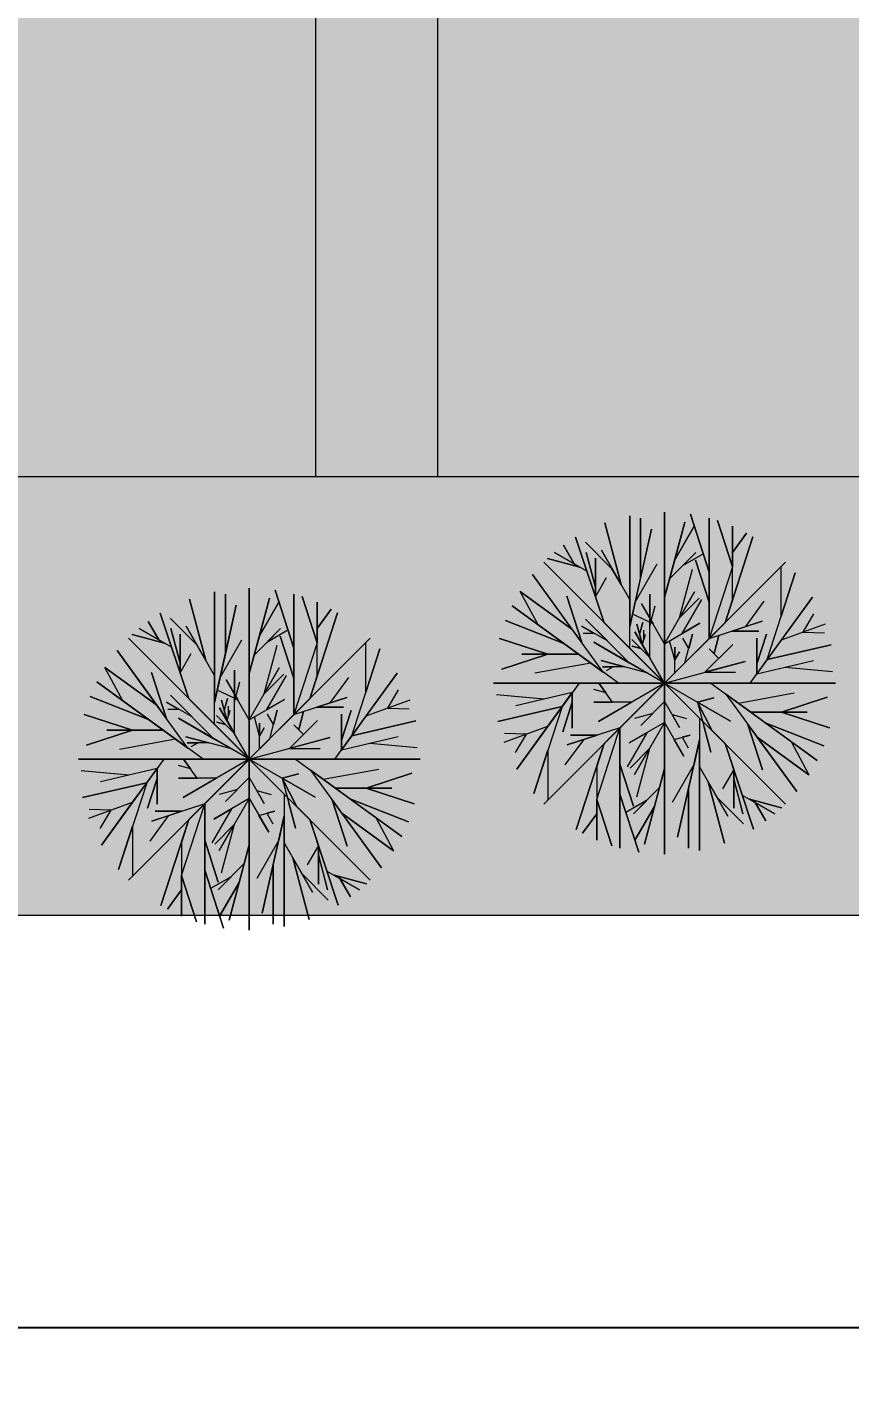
# Model space of a CAD drawing. Header units: millimetres. Extents: x 0 to 241, y -16 to 86.
# Drawn here: x 198.47 to 201.84, y -16.19 to -10.56 of the extents above; entities that cross this region are included whole.
import ezdxf

# ---------------------------------------------------------------- set-up
doc = ezdxf.new("R2010")
doc.units = ezdxf.units.MM
for name, color, linetype, lineweight in [('Warstwa1', 92, 'Continuous', 15), ('Warstwa2', 30, 'Continuous', 15), ('Warstwa3', 7, 'Continuous', 15), ('Warstwa4', 91, 'Continuous', 20)]:
    doc.layers.add(name, color=color, linetype=linetype, lineweight=lineweight)
doc.layers.add('Warstwa5', color=7, linetype='Continuous', lineweight=15, true_color=0x9bc7df)
doc.layers.add('Warstwa8', color=7, linetype='Continuous', lineweight=18, true_color=0xededed)
doc.styles.get("Standard").update_dxf_attribs({"font": 'arial.ttf'})
doc.dimstyles.new('Kopia ISO-25', dxfattribs={"dimtxt": 0.5, "dimasz": 0.5, "dimexe": 0.3, "dimexo": 0, "dimgap": 0.3, "dimtad": 1, "dimdec": 0, "dimtxsty": 'Standard', "dimcen": 2.5, "dimadec": 0, "dimazin": 0, "dimtfac": 1, "dimtdec": 0, "dimtmove": 0, "dimatfit": 3, "dimfxl": 1, "dimarcsym": 0})

# ---------------------------------------------------------------- blocks, each defined once
blk = doc.blocks.new('*D12')
at = {"layer": 'Defpoints', "color": 0, "transparency": 16777216}
for p in [(191.5, -14.2), (218.35, -14.2), (218.35, -15.8916)]:
    blk.add_point(p, dxfattribs=at)
at = {"layer": 'Warstwa3', "color": 0, "lineweight": -2, "transparency": 16777216}
for p, q in [((191.5, -14.2), (191.5, -16.1916)), ((218.35, -14.2), (218.35, -16.1916)), ((192, -15.8916), (217.85, -15.8916))]:
    blk.add_line(p, q, dxfattribs=at)
at = {"layer": 'Warstwa3', "color": 0, "transparency": 16777216}
for points in [[(192, -15.8083), (192, -15.975), (191.5, -15.8916)], [(217.85, -15.8083), (217.85, -15.975), (218.35, -15.8916)]]:
    blk.add_solid(points, dxfattribs=at)
at = {"layer": 'Warstwa3', "color": 0, "transparency": 16777216, "insert": (204.925, -15.3406), "char_height": 0.5, "attachment_point": 5}
blk.add_mtext('27', dxfattribs=at)

msp = doc.modelspace()

# ---------------------------------------------------------------- hatches: boundary and pattern name
at = {"layer": 'Warstwa4'}
h = msp.add_hatch(color=256, dxfattribs=at)
h.set_gradient(color1=(127, 255, 127), color2=(127, 255, 127), tint=1)
h.paths.add_polyline_path([(191.5, -14.2), (218.35, -14.2), (218.35, 26.2), (199.596, 26.887), (199.596, 26.817), (199.596, 26.1232), (206.7291, 25.763), (206.7291, 24.2463), (216.65, 23.8873), (216.65, -12.4), (214.3, -12.4), (193.6, -12.4), (193.5, -12.4), (193.5, 27.1103), (191.5, 27.1835)])
at = {"layer": 'Warstwa8'}
h = msp.add_hatch(dxfattribs=at)
h.set_pattern_fill('ANSI37', color=256, scale=0.001, angle=90, style=0)
h.set_pattern_definition([(135, (218.5, -14.2), (-0.00224506403, -0.00224506403), []), (225, (218.5, -14.2), (0.00224506403, -0.00224506403), [])])
h.paths.add_polyline_path([(193.5, 20.4096), (193.5, 11.7), (196.4357, 11.7, 0.414214), (197.1357, 11), (199.8, 11), (205.6797, 11), (205.3357, 10.5548, -0.414214), (205.6357, 10.2548), (209.3797, 10.2548), (209.3797, -0.3723, 0.414214), (210.8797, -1.8723), (216.65, -1.8723), (216.65, 0.1317), (216.6378, 0.1406), (216.5286, 0.345), (216.65, 0.2569), (216.65, 3.4817), (216.5549, 3.6599), (216.65, 3.5908), (216.65, 7.8411), (216.6205, 7.8626), (216.4991, 8.0898), (216.65, 7.9802), (216.65, 12.7914), (216.3609, 12.6851), (216.3609, 12.5923), (213.9609, 12.5923), (213.9609, 14.4423), (212.8109, 14.4423, -0.414214), (213.9609, 15.5923, -0.414214), (212.8109, 16.7423), (213.9609, 16.7423), (213.9609, 18.5923), (216.3609, 18.5923), (216.3609, 17.3212), (216.65, 17.3212), (216.65, 17.7834), (216.562, 17.9482), (216.65, 17.8843), (216.65, 22.4908), (216.6215, 22.5115), (216.5002, 22.7387), (216.65, 22.6299), (216.65, 23.8873), (206.7291, 24.2463), (206.7291, 25.763), (199.596, 26.1232), (199.596, 26.4096), (196.4357, 26.4096), (196.4357, 20.4096)])
h.paths.add_polyline_path([(197.1884, 15.2219), (198.7884, 15.2219), (198.7884, 14.2219), (197.1884, 14.2219)], flags=16)
h.paths.add_polyline_path([(197.1884, 13.9219), (198.7884, 13.9219), (198.7884, 12.9219), (197.1884, 12.9219)], flags=16)
h.paths.add_polyline_path([(197.1884, 12.6219), (198.7884, 12.6219), (198.7884, 11.6219), (197.1884, 11.6219)], flags=16)
h.paths.add_polyline_path([(201.4757, 14.5902), (201.5757, 14.5902), (201.5757, 13.2902), (201.4757, 13.2902)], flags=16)
h.paths.add_polyline_path([(201.4757, 13.1102), (201.5757, 13.1102), (201.5757, 11.8102), (201.4757, 11.8102)], flags=16)
h.paths.add_polyline_path([(201.9252, 18.0691), (202.2125, 18.1556), (202.2009, 17.9507)], flags=16)
h.paths.add_polyline_path([(200.9858, 22.102), (201.05, 23.2502), (200.2014, 23.2977), (200.3354, 25.6939), (206.326, 25.3588), (206.192, 22.9626), (202.1982, 23.186, -0.414214)], flags=16)
h.paths.add_polyline_path([(204.682, 14.8879), (205.282, 14.8879), (205.282, 14.1879), (204.682, 14.1879)], flags=16)
h.paths.add_polyline_path([(204.682, 14.0379), (205.282, 14.0379), (205.282, 13.3379), (204.682, 13.3379)], flags=16)
h.paths.add_polyline_path([(204.682, 13.1879), (205.282, 13.1879), (205.282, 12.4879), (204.682, 12.4879)], flags=16)
h.paths.add_polyline_path([(204.682, 12.3379), (205.282, 12.3379), (205.282, 11.6379), (204.682, 11.6379)], flags=16)
h.paths.add_polyline_path([(209.7433, 13.877), (209.8433, 13.877), (209.8433, 12.577), (209.7433, 12.577)], flags=16)
h.paths.add_polyline_path([(209.7433, 12.377), (209.8433, 12.377), (209.8433, 11.077), (209.7433, 11.077)], flags=16)
h.paths.add_polyline_path([(209.7433, 10.897), (209.8433, 10.897), (209.8433, 9.597), (209.7433, 9.597)], flags=16)
h.paths.add_polyline_path([(208.8533, 21.4478), (208.9208, 23.8469), (214.9184, 23.678), (214.8509, 21.279), (213.0016, 21.331), (212.9693, 20.1815, -0.414214), (211.8521, 21.3634, -0.414214), (210.6702, 20.2462), (210.7025, 21.3958)], flags=16)
h.paths.add_polyline_path([(212.6933, 10.797), (216.1933, 10.797), (216.1933, 9.097), (212.6933, 9.097), (212.6933, 9.797, -1), (212.6933, 10.097)], flags=16)
h.paths.add_polyline_path([(212.6933, 8.697), (216.1933, 8.697), (216.1933, 6.997), (212.6933, 6.997), (212.6933, 7.697, -1), (212.6933, 7.997)], flags=16)
h.paths.add_polyline_path([(212.6933, 6.597), (216.1933, 6.597), (216.1933, 4.897), (212.6933, 4.897), (212.6933, 5.597, -1), (212.6933, 5.897)], flags=16)
h.paths.add_polyline_path([(212.6933, 4.497), (216.1933, 4.497), (216.1933, 2.797), (212.6933, 2.797), (212.6933, 3.497, -1), (212.6933, 3.797)], flags=16)
h.paths.add_polyline_path([(212.6933, 2.397), (216.1933, 2.397), (216.1933, 0.697), (212.6933, 0.697), (212.6933, 1.397, -1), (212.6933, 1.697)], flags=16)
h.paths.add_polyline_path([(212.6933, 0.297), (216.1933, 0.297), (216.1933, -1.403), (212.6933, -1.403), (212.6933, -0.703, -1), (212.6933, -0.403)], flags=16)
h.paths.add_polyline_path([(205.6357, 10.2548), (205.6357, -0.3723), (209.3797, -0.3723), (209.3797, 10.2548)], flags=17)
h.paths.add_polyline_path([(207.8744, 8.2469), (207.977, 8.5289), (208.0796, 8.2469)], flags=16)
h.paths.add_polyline_path([(193.5, 11.7), (193.5, -3.6059), (197.375, -3.6059, -0.198912), (196.9357, -2.5452), (196.9357, 10.2548, -0.414214), (197.2357, 10.5548), (205.3357, 10.5548), (205.6797, 11), (199.8, 11), (197.1357, 11, -0.414214), (196.4357, 11.7)])
h.paths.add_polyline_path([(194.9983, 7.3509), (194.8957, 7.6329), (195.1009, 7.6329)], flags=16)
h.paths.add_polyline_path([(213.7649, -1.8723), (211.65, -7.4), (211.65, -12.4), (216.6347, -12.4), (216.65, -12.3529), (216.65, -11.4025), (216.5388, -11.1942), (216.65, -11.275), (216.65, -6.6888), (216.6342, -6.6592), (216.65, -6.6707), (216.65, -2.6839), (216.594, -2.5789), (216.65, -2.6196), (216.65, -1.8723)])
h.paths.add_polyline_path([(209.3797, -0.3723), (205.6357, -0.3723), (205.6357, -2.5452), (208.65, -7.4), (208.65, -12.4), (209.0855, -12.4), (209.1236, -12.334), (209.145, -12.4), (211.65, -12.4), (211.65, -7.4), (213.7649, -1.8723), (210.8797, -1.8723, -0.414214)])
h.paths.add_polyline_path([(211.8946, -5.7811), (212.1765, -5.8837), (211.8946, -5.9863)], flags=16)
h.paths.add_polyline_path([(208.476, -1.991), (208.4137, -1.6975), (208.6501, -1.8822)], flags=16)
h.paths.add_polyline_path([(205.6357, -2.5452, -0.414214), (204.1357, -4.0452), (203.15, -4.0452), (203.15, -7.4), (203.15, -12.4), (208.65, -12.4), (208.65, -7.4)])
h.paths.add_polyline_path([(198.4357, -4.0452, -0.198912), (197.375, -3.6059), (193.5, -3.6059), (193.5, -12.3979), (193.5229, -12.4), (197.19, -12.4), (197.19, -12.2864), (197.2, -7.4), (197.2, -12.4), (197.3566, -12.4), (197.3726, -12.3722), (197.3816, -12.4), (203.15, -12.4), (203.15, -7.4), (203.15, -4.0452)])
h.paths.add_polyline_path([(201.7499, -5.7811), (202.0318, -5.8837), (201.7499, -5.9863)], flags=16)
h.paths.add_polyline_path([(195.8415, -10.0982), (195.8415, -10.0329, 1.765487), (194.6697, -9.1767), (194.6182, -9.1032, -1.717481)], flags=16)
h.paths.add_polyline_path([(195.7903, -9.718), (195.7903, -10.6895, -0.955498), (195.7603, -11.3478, -0.955498), (195.7303, -10.6895), (195.7303, -10.1026), (195.1703, -10.1026), (195.1703, -10.0426), (195.7303, -10.0426), (195.7303, -9.778), (194.9303, -9.778), (194.2707, -8.836), (193.9173, -8.8695), (193.9122, -8.8108), (194.3107, -8.776), (194.9703, -9.718)], flags=16)
h.paths.add_polyline_path([(197.1357, 10.2548), (197.1357, 1.9548), (205.4357, 1.9548), (205.4357, 10.2548)], flags=17)
h.paths.add_polyline_path([(199.7357, 3.3548), (199.7357, 2.2048, -0.414214), (198.5857, 3.3548, -0.414214), (197.4357, 2.2048), (197.4357, 3.3548), (197.4357, 10.0548), (198.4357, 10.0548, -1), (198.7357, 10.0548), (199.7357, 10.0548)], flags=16)
h.paths.add_polyline_path([(200.1357, 10.0548), (201.1357, 10.0548, -1), (201.4357, 10.0548), (202.4357, 10.0548), (202.4357, 3.3548), (202.4357, 2.2048, -0.414214), (201.2857, 3.3548, -0.414214), (200.1357, 2.2048), (200.1357, 3.3548)], flags=16)
h.paths.add_polyline_path([(199.8357, 9.2048), (199.8357, 9.4048), (200.0357, 9.4048), (200.0357, 9.2048)], flags=16)
h.paths.add_polyline_path([(200.0357, 4.1048), (200.0357, 3.9048), (199.8357, 3.9048), (199.8357, 4.1048)], flags=16)
h.paths.add_polyline_path([(202.8357, 10.0548), (203.8357, 10.0548, -1), (204.1357, 10.0548), (205.1357, 10.0548), (205.1357, 3.3548), (205.1357, 2.2048, -0.414214), (203.9857, 3.3548, -0.414214), (202.8357, 2.2048), (202.8357, 3.3548)], flags=16)
h.paths.add_polyline_path([(197.3857, 9.2048), (197.1857, 9.2048), (197.1857, 9.4048), (197.3857, 9.4048)], flags=16)
h.paths.add_polyline_path([(202.5357, 9.2048), (202.5357, 9.4048), (202.7357, 9.4048), (202.7357, 9.2048)], flags=16)
h.paths.add_polyline_path([(197.3857, 4.1048), (197.3857, 3.9048), (197.1857, 3.9048), (197.1857, 4.1048)], flags=16)
h.paths.add_polyline_path([(202.5357, 4.1048), (202.7357, 4.1048), (202.7357, 3.9048), (202.5357, 3.9048)], flags=16)
h.paths.add_polyline_path([(205.1854, 9.2575), (205.1854, 9.4575), (205.3854, 9.4575), (205.3854, 9.2575)], flags=16)
h.paths.add_polyline_path([(205.1854, 4.1575), (205.3854, 4.1575), (205.3854, 3.9575), (205.1854, 3.9575)], flags=16)
h.paths.add_polyline_path([(198.7464, 21.6634), (198.7464, 25.4801), (197.0978, 25.4801), (197.0978, 21.6634)], flags=24)

# ---------------------------------------------------------------- linework, layer by layer
at = {"layer": 'Warstwa1'}
for p, q in [((216.8093, -12.4), (193.6, -12.4)), ((200.9386, -13.1041), (200.9386, -12.56)), ((200.9386, -12.56), (200.9386, -12.9036)), ((201.0818, -13.9493), (201.0818, -12.5453)), ((201.0818, -12.5453), (201.0818, -13.2473)), ((201.0818, -13.2473), (201.0818, -12.5453)), ((201.0818, -12.5453), (201.0818, -13.9493)), ((201.2651, -12.7917), (201.1876, -12.5533)), ((201.1876, -12.5533), (201.2651, -12.7917)), ((200.9035, -12.8427), (200.8357, -12.5898)), ((200.8357, -12.5898), (200.9035, -12.8427)), ((200.9386, -13.0142), (201.0283, -12.6147)), ((200.9835, -12.8145), (200.9835, -12.5696)), ((200.9835, -12.5696), (200.9835, -12.8145)), ((201.0283, -12.6147), (200.9835, -12.8145)), ((201.0818, -12.8963), (201.1647, -12.5869)), ((201.1647, -12.5869), (201.1233, -12.7416)), ((201.1233, -12.7416), (201.2036, -12.6025)), ((201.2036, -12.6025), (201.1233, -12.7416)), ((201.2651, -12.7917), (201.2651, -12.5696)), ((201.2651, -12.5696), (201.2651, -12.9143)), ((201.3605, -12.7702), (201.2986, -12.5796)), ((201.2986, -12.5796), (201.3605, -12.7702)), ((201.3605, -12.7108), (201.3605, -12.603)), ((201.3605, -12.603), (201.3605, -12.7702)), ((200.8336, -12.9991), (200.7164, -12.6484)), ((200.7164, -12.6484), (200.8336, -12.9991)), ((200.8658, -12.7775), (200.7576, -12.6692)), ((201.33, -12.9991), (201.4447, -12.6463)), ((201.4447, -12.6463), (201.33, -12.9991)), ((201.3605, -12.7108), (201.4183, -12.6312)), ((201.4183, -12.6312), (201.3605, -12.7108)), ((200.7332, -12.7709), (200.6012, -12.7356)), ((200.6012, -12.7356), (200.7332, -12.7709)), ((200.763, -12.7879), (200.6291, -12.7108)), ((200.6291, -12.7108), (200.7098, -12.7574)), ((200.7098, -12.7574), (200.6661, -12.6816)), ((200.6661, -12.6816), (200.7098, -12.7574)), ((200.798, -12.8529), (200.76, -12.711)), ((200.76, -12.711), (200.779, -12.7819)), ((200.798, -12.8925), (200.798, -12.7338)), ((200.798, -12.7338), (200.798, -12.8925)), ((200.9386, -12.9036), (200.8222, -12.702)), ((200.8222, -12.702), (200.9035, -12.8427)), ((201.1026, -12.8189), (201.2102, -12.7113)), ((201.2102, -12.7113), (201.1564, -12.7651)), ((201.1564, -12.7651), (201.2406, -12.7165)), ((201.3605, -12.9052), (201.3605, -12.7108)), ((201.0818, -13.2473), (200.5854, -12.7509)), ((200.5854, -12.7509), (201.5782, -13.7437)), ((200.5854, -13.7437), (201.5782, -12.7509)), ((200.7098, -12.7574), (200.7332, -12.7709)), ((200.779, -12.7819), (200.798, -12.8529)), ((200.9035, -12.8427), (200.8658, -12.7775)), ((200.9611, -12.9143), (201.0514, -12.7579)), ((201.1233, -12.7416), (201.0818, -12.8963)), ((201.0818, -13.2473), (201.5782, -12.7509)), ((201.1434, -12.9788), (201.1969, -12.7794)), ((201.2651, -12.9143), (201.2091, -12.7421)), ((201.2091, -12.7421), (201.2651, -12.9143)), ((201.3605, -12.7702), (201.2651, -13.0641)), ((201.2651, -13.0641), (201.2651, -12.7917)), ((201.5608, -12.9728), (201.5608, -12.7683)), ((200.83, -13.2021), (200.5392, -12.8019)), ((200.5392, -12.8019), (200.7015, -13.0254)), ((200.798, -12.8925), (200.798, -12.8132)), ((200.798, -12.8132), (200.798, -12.8529)), ((200.798, -12.8925), (200.8436, -12.8135)), ((200.9835, -12.8145), (200.9386, -13.0142)), ((201.0818, -12.8963), (201.1026, -12.8189)), ((201.5029, -13.1508), (201.6186, -12.7948)), ((201.6186, -12.7948), (201.5608, -12.9728)), ((199.198, -13.1548), (199.1303, -12.902)), ((199.1303, -12.902), (199.198, -13.1548)), ((199.2332, -13.4162), (199.2332, -12.8722)), ((199.2332, -12.8722), (199.2332, -13.2157)), ((199.278, -13.1266), (199.278, -12.8817)), ((199.278, -12.8817), (199.278, -13.1266)), ((199.3764, -14.2614), (199.3764, -12.8574)), ((199.3764, -12.8574), (199.3764, -13.5594)), ((199.3764, -13.5594), (199.3764, -12.8574)), ((199.3764, -12.8574), (199.3764, -14.2614)), ((199.3764, -13.2084), (199.4593, -12.899)), ((199.4593, -12.899), (199.4178, -13.0537)), ((199.5596, -13.1038), (199.4821, -12.8654)), ((199.4821, -12.8654), (199.5596, -13.1038)), ((199.5596, -13.1038), (199.5596, -12.8817)), ((199.5596, -12.8817), (199.5596, -13.2264)), ((199.6551, -13.0823), (199.5931, -12.8917)), ((199.5931, -12.8917), (199.6551, -13.0823)), ((200.7015, -13.0254), (200.4892, -12.8711)), ((200.4892, -12.8711), (200.7015, -13.0254)), ((200.562, -13.0074), (200.4892, -12.8711)), ((200.742, -13.081), (200.6802, -12.8909)), ((200.6802, -12.8909), (200.742, -13.081)), ((200.798, -12.8529), (200.798, -12.8925)), ((200.8336, -12.9991), (200.798, -12.8925)), ((200.9386, -12.9036), (200.9386, -13.0142)), ((201.0209, -13.1417), (201.0209, -12.8821)), ((201.0209, -12.8821), (201.0209, -13.0119)), ((201.0818, -13.0855), (201.205, -12.8721)), ((201.0818, -12.8963), (201.0818, -13.0855)), ((201.205, -12.8721), (201.1434, -12.9788)), ((201.1434, -12.9788), (201.2239, -12.8983)), ((201.2239, -12.8983), (201.1434, -12.9788)), ((201.1544, -13.0436), (201.2352, -12.9038)), ((201.4328, -13.2473), (201.6889, -12.8948)), ((201.6889, -12.8948), (201.5609, -13.071)), ((199.1282, -13.3112), (199.0109, -12.9605)), ((199.0109, -12.9605), (199.1282, -13.3112)), ((199.2332, -13.3263), (199.3229, -12.9269)), ((199.3229, -12.9269), (199.278, -13.1266)), ((199.4178, -13.0537), (199.4981, -12.9146)), ((199.4981, -12.9146), (199.4178, -13.0537)), ((199.6246, -13.3112), (199.7392, -12.9584)), ((199.7392, -12.9584), (199.6246, -13.3112)), ((199.6551, -13.0229), (199.6551, -12.9151)), ((199.6551, -12.9151), (199.6551, -13.0823)), ((199.6551, -13.0229), (199.7129, -12.9433)), ((199.7129, -12.9433), (199.6551, -13.0229)), ((200.8921, -13.2473), (200.4556, -12.9301)), ((200.4556, -12.9301), (200.6683, -13.0847)), ((200.9386, -13.0142), (200.9611, -12.9143)), ((201.0818, -13.0855), (200.9871, -12.9214)), ((200.9871, -12.9214), (201.0345, -13.0034)), ((201.0209, -13.0119), (201.0428, -12.9302)), ((201.2651, -12.9143), (201.2651, -13.0641)), ((201.33, -12.9991), (201.3605, -12.9052)), ((201.4155, -13.0152), (201.4909, -12.9114)), ((199.0044, -13.0696), (198.9606, -12.9938)), ((198.9606, -12.9938), (199.0044, -13.0696)), ((199.1604, -13.0896), (199.0521, -12.9813)), ((199.2332, -13.2157), (199.1168, -13.0141)), ((199.1168, -13.0141), (199.198, -13.1548)), ((200.6683, -13.0847), (200.4285, -12.9904)), ((200.4285, -12.9904), (200.6683, -13.0847)), ((200.847, -13.0739), (200.7415, -13.013)), ((200.7415, -13.013), (200.7943, -13.0435)), ((200.9363, -13.1633), (200.7576, -12.9846)), ((200.7576, -12.9846), (200.847, -13.0739)), ((200.8336, -12.9991), (200.8336, -12.9991)), ((200.8336, -12.9991), (200.9386, -13.1041)), ((201.0345, -13.0034), (200.9498, -12.9642)), ((200.9904, -13.089), (200.9679, -13.0049)), ((200.9679, -13.0049), (200.9792, -13.0469)), ((200.9792, -13.0469), (200.9923, -12.9981)), ((200.9923, -12.9981), (200.9792, -13.0469)), ((201.33, -12.9991), (201.0818, -13.2473)), ((201.0818, -13.0855), (201.227, -13.0017)), ((201.227, -13.0017), (201.1544, -13.0436)), ((201.2651, -13.0641), (201.4818, -12.9936)), ((201.4818, -12.9936), (201.3586, -13.0337)), ((201.3586, -13.0337), (201.4155, -13.0152)), ((201.7407, -13.0049), (201.5609, -13.071)), ((201.7407, -13.0049), (201.5609, -13.071)), ((201.6508, -13.038), (201.6951, -12.9632)), ((201.7407, -13.0049), (201.7407, -13.0049)), ((201.7407, -13.0049), (201.7407, -13.0049)), ((201.7407, -13.0049), (201.7407, -13.0049)), ((201.7407, -13.0049), (201.7407, -13.0049)), ((201.7407, -13.0049), (201.7407, -13.0049)), ((201.7407, -13.0049), (201.7407, -13.0049)), ((199.3764, -13.5594), (198.88, -13.063)), ((198.88, -13.063), (199.8728, -14.0558)), ((198.88, -14.0558), (199.8728, -13.063)), ((199.0278, -13.0831), (198.8958, -13.0477)), ((198.8958, -13.0477), (199.0278, -13.0831)), ((199.0576, -13.1001), (198.9236, -13.0229)), ((198.9236, -13.0229), (199.0044, -13.0696)), ((199.0044, -13.0696), (199.0278, -13.0831)), ((199.0926, -13.165), (199.0546, -13.0232)), ((199.0546, -13.0232), (199.0736, -13.0941)), ((199.0926, -13.2047), (199.0926, -13.046)), ((199.0926, -13.046), (199.0926, -13.2047)), ((199.2556, -13.2265), (199.3459, -13.07)), ((199.4178, -13.0537), (199.3764, -13.2084)), ((199.3764, -13.5594), (199.8728, -13.063)), ((199.3971, -13.1311), (199.5048, -13.0234)), ((199.5048, -13.0234), (199.4509, -13.0772)), ((199.4509, -13.0772), (199.5352, -13.0286)), ((199.5596, -13.2264), (199.5036, -13.0542)), ((199.5036, -13.0542), (199.5596, -13.2264)), ((199.6551, -13.2174), (199.6551, -13.0229)), ((200.6022, -13.1282), (200.4042, -13.0639)), ((200.4042, -13.0639), (200.6022, -13.1282)), ((200.7015, -13.0254), (200.742, -13.081)), ((200.7943, -13.0435), (200.7472, -13.0435)), ((201.0209, -13.1417), (200.9472, -13.068)), ((200.9472, -13.068), (200.984, -13.1049)), ((201.0818, -13.2473), (200.96, -13.0362)), ((200.96, -13.0362), (201.0209, -13.1417)), ((200.9792, -13.0469), (200.9904, -13.089)), ((200.9904, -13.089), (201.0016, -13.0472)), ((200.996, -13.0681), (200.996, -13.0295)), ((201.0016, -13.0472), (200.996, -13.0681)), ((201.1237, -13.1523), (201.1026, -13.0735)), ((201.1812, -13.1051), (201.1569, -13.063)), ((201.1655, -13.1636), (201.1968, -13.0467)), ((201.1968, -13.0467), (201.1812, -13.1051)), ((201.2849, -13.1258), (201.3049, -13.0511)), ((201.3049, -13.0511), (201.2849, -13.1258)), ((201.3586, -13.0337), (201.4688, -13.0337)), ((201.4688, -13.0337), (201.3586, -13.0337)), ((201.4608, -13.1685), (201.5004, -13.0468)), ((201.5004, -13.0468), (201.4608, -13.1685)), ((201.4608, -13.2087), (201.4608, -13.0623)), ((201.4608, -13.0623), (201.4608, -13.1685)), ((201.5609, -13.071), (201.5029, -13.1508)), ((201.5609, -13.071), (201.5609, -13.071)), ((201.5609, -13.071), (201.5609, -13.071)), ((201.5609, -13.071), (201.5609, -13.071)), ((201.6508, -13.038), (201.6508, -13.038)), ((201.6508, -13.038), (201.7388, -13.0411)), ((199.1245, -13.5142), (198.8337, -13.114)), ((198.8337, -13.114), (198.9961, -13.3375)), ((199.0736, -13.0941), (199.0926, -13.165)), ((199.0926, -13.2047), (199.0926, -13.1253)), ((199.0926, -13.1253), (199.0926, -13.165)), ((199.0926, -13.2047), (199.1382, -13.1257)), ((199.198, -13.1548), (199.1604, -13.0896)), ((199.278, -13.1266), (199.2332, -13.3263)), ((199.438, -13.2909), (199.4914, -13.0916)), ((199.6551, -13.0823), (199.5596, -13.3762)), ((199.5596, -13.3762), (199.5596, -13.1038)), ((199.7975, -13.4629), (199.9131, -13.107)), ((199.8553, -13.2849), (199.8553, -13.0805)), ((199.9131, -13.107), (199.8553, -13.2849)), ((200.6022, -13.1282), (200.414, -13.1894)), ((200.414, -13.1894), (200.6022, -13.1282)), ((200.7282, -13.1282), (200.4962, -13.1282)), ((200.4962, -13.1282), (200.6022, -13.1282)), ((200.6022, -13.1282), (200.7282, -13.1282)), ((200.6683, -13.0847), (200.7282, -13.1282)), ((200.7282, -13.1282), (200.83, -13.2021)), ((201.0818, -13.2473), (200.7909, -13.0793)), ((200.7909, -13.0793), (200.9363, -13.1633)), ((200.984, -13.1049), (200.9491, -13.0955)), ((200.9491, -13.0955), (200.984, -13.1049)), ((201.1237, -13.2054), (201.1237, -13.0992)), ((201.1237, -13.0992), (201.1237, -13.1523)), ((201.1237, -13.1523), (201.1432, -13.1185)), ((201.1432, -13.1185), (201.1237, -13.1523)), ((201.2474, -13.2029), (201.362, -13.0883)), ((201.3047, -13.1456), (201.2651, -13.106)), ((201.2651, -13.106), (201.2849, -13.1258)), ((201.362, -13.0883), (201.3047, -13.1456)), ((201.5029, -13.1508), (201.7661, -13.0905)), ((201.7661, -13.0905), (201.5029, -13.1508)), ((198.9961, -13.3375), (198.7837, -13.1832)), ((198.7837, -13.1832), (198.9961, -13.3375)), ((198.8565, -13.3195), (198.7837, -13.1832)), ((199.0926, -13.165), (199.0926, -13.2047)), ((199.3764, -13.2084), (199.3971, -13.1311)), ((199.3764, -13.3976), (199.4996, -13.1842)), ((199.4996, -13.1842), (199.438, -13.2909)), ((200.7791, -13.1651), (200.5494, -13.2069)), ((201.0084, -13.2049), (200.8219, -13.1549)), ((200.8219, -13.1549), (200.9151, -13.1799)), ((200.9151, -13.1799), (200.8273, -13.1799)), ((200.8273, -13.1799), (200.8712, -13.1799)), ((200.8712, -13.1799), (200.8417, -13.197)), ((200.9363, -13.1633), (201.0084, -13.2049)), ((201.0818, -13.2473), (201.413, -13.1585)), ((201.0818, -13.2473), (201.1655, -13.1636)), ((201.413, -13.1585), (201.2474, -13.2029)), ((201.5029, -13.1508), (201.4608, -13.2087)), ((201.4608, -13.2087), (201.6928, -13.154)), ((201.4608, -13.1685), (201.4608, -13.2087)), ((201.5768, -13.1814), (201.7717, -13.1989)), ((199.1867, -13.5594), (198.7501, -13.2422)), ((198.7501, -13.2422), (198.9629, -13.3968)), ((199.0365, -13.3932), (198.9747, -13.203)), ((198.9747, -13.203), (199.0365, -13.3932)), ((199.1282, -13.3112), (199.0926, -13.2047)), ((199.2332, -13.2157), (199.2332, -13.3263)), ((199.2332, -13.3263), (199.2556, -13.2265)), ((199.3764, -13.3976), (199.2816, -13.2335)), ((199.2816, -13.2335), (199.329, -13.3156)), ((199.3154, -13.4539), (199.3154, -13.1942)), ((199.3154, -13.1942), (199.3154, -13.324)), ((199.3154, -13.324), (199.3373, -13.2423)), ((199.3764, -13.2084), (199.3764, -13.3976)), ((199.438, -13.2909), (199.5185, -13.2105)), ((199.5185, -13.2105), (199.438, -13.2909)), ((199.449, -13.3557), (199.5297, -13.2159)), ((199.5596, -13.2264), (199.5596, -13.3762)), ((199.6246, -13.3112), (199.6551, -13.2174)), ((199.71, -13.3273), (199.7854, -13.2236)), ((199.7274, -13.5594), (199.9835, -13.2069)), ((199.9835, -13.2069), (199.8554, -13.3832)), ((201.2474, -13.2029), (201.3727, -13.2029)), ((199.2309, -13.4754), (199.0522, -13.2967)), ((199.0522, -13.2967), (199.1415, -13.3861)), ((199.329, -13.3156), (199.2444, -13.2764)), ((199.9453, -13.3501), (199.9896, -13.2753)), ((201.0818, -13.2473), (200.3798, -13.2473)), ((200.3798, -13.2473), (201.7838, -13.2473)), ((200.9334, -13.2473), (200.3798, -13.2473)), ((200.5868, -13.3132), (200.392, -13.2957)), ((200.7028, -13.2858), (200.4708, -13.3405)), ((200.7308, -13.2473), (200.4747, -13.5998)), ((201.0818, -13.2473), (200.5854, -13.7437)), ((200.6607, -13.3438), (200.7028, -13.2858)), ((200.7028, -13.2858), (200.7028, -13.4323)), ((200.7028, -13.326), (200.7028, -13.2858)), ((200.7308, -13.2473), (200.9334, -13.2473)), ((200.7308, -13.2473), (200.8921, -13.2473)), ((200.8399, -13.2865), (200.7908, -13.2734)), ((201.0818, -13.2473), (200.8098, -13.4043)), ((200.8683, -13.3258), (200.8115, -13.2473)), ((200.8115, -13.2473), (200.8399, -13.2865)), ((200.8336, -13.4955), (201.0818, -13.2473)), ((201.0818, -13.2473), (201.0818, -13.9493)), ((201.7838, -13.2473), (201.0818, -13.2473)), ((201.5782, -13.7437), (201.0818, -13.2473)), ((201.0818, -13.9493), (201.0818, -13.2473)), ((201.0818, -13.2473), (201.7838, -13.2473)), ((201.0818, -13.2473), (201.5782, -13.7437)), ((201.0818, -13.2473), (201.3518, -13.4031)), ((201.4328, -13.2473), (201.2303, -13.2473)), ((201.2303, -13.2473), (201.7838, -13.2473)), ((201.4328, -13.2473), (201.2715, -13.2473)), ((201.2715, -13.2473), (201.7081, -13.5645)), ((201.4354, -13.3664), (201.3337, -13.2925)), ((201.3337, -13.2925), (201.6245, -13.6926)), ((201.3846, -13.3294), (201.6143, -13.2877)), ((198.9629, -13.3968), (198.7231, -13.3025)), ((198.7231, -13.3025), (198.9629, -13.3968)), ((198.9961, -13.3375), (199.0365, -13.3932)), ((199.1415, -13.3861), (199.0361, -13.3252)), ((199.0361, -13.3252), (199.0888, -13.3556)), ((199.0888, -13.3556), (199.0417, -13.3556)), ((199.1282, -13.3112), (199.1282, -13.3112)), ((199.1282, -13.3112), (199.2332, -13.4162)), ((199.3764, -13.5594), (199.2545, -13.3483)), ((199.2545, -13.3483), (199.3154, -13.4539)), ((199.285, -13.4011), (199.2624, -13.317)), ((199.2624, -13.317), (199.2737, -13.3591)), ((199.2737, -13.3591), (199.2868, -13.3102)), ((199.2868, -13.3102), (199.2737, -13.3591)), ((199.2906, -13.3802), (199.2906, -13.3417)), ((199.6246, -13.3112), (199.3764, -13.5594)), ((199.3764, -13.3976), (199.5216, -13.3138)), ((199.5216, -13.3138), (199.449, -13.3557)), ((199.5596, -13.3762), (199.7763, -13.3058)), ((199.7763, -13.3058), (199.6532, -13.3458)), ((199.6532, -13.3458), (199.71, -13.3273)), ((199.6532, -13.3458), (199.7634, -13.3458)), ((199.7634, -13.3458), (199.6532, -13.3458)), ((200.0352, -13.317), (199.8554, -13.3832)), ((200.0352, -13.317), (199.8554, -13.3832)), ((199.9453, -13.3501), (199.9453, -13.3501)), ((199.9453, -13.3501), (200.0334, -13.3532)), ((200.0352, -13.317), (200.0352, -13.317)), ((200.0352, -13.317), (200.0352, -13.317)), ((200.0352, -13.317), (200.0352, -13.317)), ((200.0352, -13.317), (200.0352, -13.317)), ((200.0352, -13.317), (200.0352, -13.317)), ((200.0352, -13.317), (200.0352, -13.317)), ((200.6607, -13.3438), (200.3976, -13.4041)), ((200.3976, -13.4041), (200.6607, -13.3438)), ((200.6607, -13.3438), (200.5451, -13.6997)), ((200.6028, -13.4235), (200.6607, -13.3438)), ((200.7028, -13.326), (200.6633, -13.4478)), ((200.6633, -13.4478), (200.7028, -13.326)), ((200.7028, -13.4323), (200.7028, -13.326)), ((200.9458, -13.3258), (200.7908, -13.3258)), ((200.7908, -13.3258), (200.8683, -13.3258)), ((200.8098, -13.4043), (200.9458, -13.3258)), ((201.0818, -13.323), (200.9844, -13.4205)), ((201.0818, -13.323), (201.1432, -13.4293)), ((201.2168, -13.3252), (201.2843, -13.3071)), ((201.2843, -13.3071), (201.2168, -13.3252)), ((201.3518, -13.4031), (201.2168, -13.3252)), ((201.2168, -13.3252), (201.2775, -13.443)), ((201.2775, -13.443), (201.2168, -13.3252)), ((201.2168, -13.3252), (201.2718, -13.5303)), ((201.5614, -13.3664), (201.7497, -13.3052)), ((201.7497, -13.3052), (201.5614, -13.3664)), ((198.8968, -13.4403), (198.6988, -13.376)), ((198.6988, -13.376), (198.8968, -13.4403)), ((198.9629, -13.3968), (199.0228, -13.4403)), ((199.3764, -13.5594), (199.0854, -13.3914)), ((199.0854, -13.3914), (199.2309, -13.4754)), ((199.3154, -13.4539), (199.2417, -13.3801)), ((199.2417, -13.3801), (199.2786, -13.417)), ((199.2786, -13.417), (199.2437, -13.4077)), ((199.2437, -13.4077), (199.2786, -13.417)), ((199.2737, -13.3591), (199.285, -13.4011)), ((199.285, -13.4011), (199.2962, -13.3594)), ((199.2962, -13.3594), (199.2906, -13.3802)), ((199.4182, -13.4645), (199.3971, -13.3857)), ((199.4182, -13.5176), (199.4182, -13.4114)), ((199.4182, -13.4114), (199.4182, -13.4645)), ((199.4757, -13.4173), (199.4514, -13.3752)), ((199.4601, -13.4757), (199.4914, -13.3588)), ((199.4914, -13.3588), (199.4757, -13.4173)), ((199.542, -13.515), (199.6565, -13.4005)), ((199.5794, -13.4379), (199.5994, -13.3633)), ((199.5994, -13.3633), (199.5794, -13.4379)), ((199.6565, -13.4005), (199.5992, -13.4578)), ((199.7554, -13.4807), (199.795, -13.3589)), ((199.795, -13.3589), (199.7554, -13.4807)), ((199.7554, -13.5209), (199.7554, -13.3744)), ((199.7554, -13.3744), (199.7554, -13.4807)), ((199.8554, -13.3832), (199.7975, -13.4629)), ((199.7975, -13.4629), (200.0606, -13.4026)), ((200.0606, -13.4026), (199.7975, -13.4629)), ((199.8554, -13.3832), (199.8554, -13.3832)), ((199.8554, -13.3832), (199.8554, -13.3832)), ((199.8554, -13.3832), (199.8554, -13.3832)), ((201.0818, -13.4091), (200.9366, -13.4929)), ((201.0331, -13.3717), (200.9577, -13.3919)), ((201.0818, -13.4091), (200.9586, -13.6225)), ((200.9844, -13.4205), (201.0331, -13.3717)), ((201.0818, -13.5983), (201.0818, -13.4091)), ((201.0818, -13.4091), (201.1614, -13.5469)), ((201.1432, -13.4293), (201.1125, -13.3761)), ((201.1125, -13.3761), (201.1715, -13.3919)), ((201.33, -13.4955), (201.225, -13.3905)), ((201.225, -13.3905), (201.225, -13.9345)), ((201.4953, -13.4099), (201.4354, -13.3664)), ((201.4354, -13.3664), (201.6675, -13.3664)), ((201.5614, -13.3664), (201.4354, -13.3664)), ((201.7081, -13.5645), (201.4953, -13.4099)), ((201.4953, -13.4099), (201.7351, -13.5042)), ((201.7351, -13.5042), (201.4953, -13.4099)), ((201.6675, -13.3664), (201.5614, -13.3664)), ((201.5614, -13.3664), (201.7594, -13.4307)), ((201.7594, -13.4307), (201.5614, -13.3664)), ((198.8968, -13.4403), (198.7085, -13.5015)), ((198.7085, -13.5015), (198.8968, -13.4403)), ((199.0228, -13.4403), (198.7907, -13.4403)), ((198.7907, -13.4403), (198.8968, -13.4403)), ((198.8968, -13.4403), (199.0228, -13.4403)), ((199.0228, -13.4403), (199.1245, -13.5142)), ((199.303, -13.517), (199.1164, -13.467)), ((199.1164, -13.467), (199.2097, -13.492)), ((199.4182, -13.4645), (199.4377, -13.4306)), ((199.4377, -13.4306), (199.4182, -13.4645)), ((199.5992, -13.4578), (199.5596, -13.4181)), ((199.5596, -13.4181), (199.5794, -13.4379)), ((199.7975, -13.4629), (199.7554, -13.5209)), ((199.7554, -13.5209), (199.9874, -13.4661)), ((200.423, -13.4897), (200.6028, -13.4235)), ((200.423, -13.4897), (200.6028, -13.4235)), ((200.5129, -13.4566), (200.4248, -13.4535)), ((200.5129, -13.4566), (200.4686, -13.5314)), ((200.4747, -13.5998), (200.6028, -13.4235)), ((200.5129, -13.4566), (200.5129, -13.4566)), ((200.6028, -13.4235), (200.6028, -13.4235)), ((200.6028, -13.4235), (200.6028, -13.4235)), ((200.6028, -13.4235), (200.6028, -13.4235)), ((200.8986, -13.4305), (200.6819, -13.5009)), ((200.6819, -13.5009), (200.805, -13.4609)), ((200.805, -13.4609), (200.6949, -13.4609)), ((200.6949, -13.4609), (200.805, -13.4609)), ((200.805, -13.4609), (200.7482, -13.4794)), ((200.8031, -13.7243), (200.8986, -13.4305)), ((200.8986, -13.4305), (200.8986, -13.7029)), ((200.8986, -13.5803), (200.8986, -13.4305)), ((201.0092, -13.451), (200.9285, -13.5908)), ((200.9366, -13.4929), (201.0092, -13.451)), ((201.1216, -13.478), (201.1863, -13.4606)), ((201.1863, -13.4606), (201.154, -13.4693)), ((201.2718, -13.5303), (201.2443, -13.4278)), ((201.4621, -13.4692), (201.4217, -13.4135)), ((201.4217, -13.4135), (201.4835, -13.6037)), ((201.4835, -13.6037), (201.4217, -13.4135)), ((199.0736, -13.4773), (198.844, -13.519)), ((199.2097, -13.492), (199.1219, -13.492)), ((199.1219, -13.492), (199.1658, -13.492)), ((199.1658, -13.492), (199.1362, -13.5091)), ((199.2309, -13.4754), (199.303, -13.517)), ((199.3764, -13.5594), (199.7075, -13.4707)), ((199.3764, -13.5594), (199.4601, -13.4757)), ((199.7075, -13.4707), (199.542, -13.515)), ((199.542, -13.515), (199.6672, -13.515)), ((199.7554, -13.4807), (199.7554, -13.5209)), ((199.8714, -13.4935), (200.0662, -13.511)), ((200.423, -13.4897), (200.423, -13.4897)), ((200.423, -13.4897), (200.423, -13.4897)), ((200.423, -13.4897), (200.423, -13.4897)), ((200.423, -13.4897), (200.423, -13.4897)), ((200.423, -13.4897), (200.423, -13.4897)), ((200.423, -13.4897), (200.423, -13.4897)), ((200.5451, -13.6997), (200.6029, -13.5217)), ((200.6029, -13.5217), (200.6029, -13.7262)), ((200.7482, -13.4794), (200.6728, -13.5831)), ((200.8336, -13.4955), (200.719, -13.8482)), ((200.719, -13.8482), (200.8336, -13.4955)), ((200.8336, -13.4955), (200.8031, -13.5893)), ((201.0202, -13.5158), (200.9398, -13.5962)), ((200.9398, -13.5962), (201.0202, -13.5158)), ((200.9586, -13.6225), (201.0202, -13.5158)), ((201.0202, -13.5158), (200.9668, -13.7151)), ((201.1614, -13.5469), (201.1216, -13.478)), ((201.225, -13.4804), (201.1354, -13.8798)), ((201.154, -13.4693), (201.1789, -13.5124)), ((201.1802, -13.6801), (201.225, -13.4804)), ((201.225, -13.4804), (201.2026, -13.5802)), ((201.225, -13.591), (201.225, -13.4804)), ((201.33, -13.4955), (201.4473, -13.8462)), ((201.4473, -13.8462), (201.33, -13.4955)), ((201.33, -13.4955), (201.33, -13.4955)), ((201.33, -13.4955), (201.3657, -13.602)), ((201.6245, -13.6926), (201.4621, -13.4692)), ((201.4621, -13.4692), (201.6745, -13.6235)), ((201.6745, -13.6235), (201.4621, -13.4692)), ((201.6017, -13.4872), (201.6745, -13.6235)), ((199.3764, -13.5594), (198.6744, -13.5594)), ((198.6744, -13.5594), (200.0784, -13.5594)), ((199.2279, -13.5594), (198.6744, -13.5594)), ((199.0254, -13.5594), (198.7693, -13.9119)), ((199.3764, -13.5594), (198.88, -14.0558)), ((199.0254, -13.5594), (199.2279, -13.5594)), ((199.0254, -13.5594), (199.1867, -13.5594)), ((199.3764, -13.5594), (199.1044, -13.7165)), ((199.1629, -13.6379), (199.106, -13.5594)), ((199.106, -13.5594), (199.1344, -13.5987)), ((199.1282, -13.8076), (199.3764, -13.5594)), ((199.3764, -13.5594), (199.3764, -14.2614)), ((200.0784, -13.5594), (199.3764, -13.5594)), ((199.8728, -14.0558), (199.3764, -13.5594)), ((199.3764, -14.2614), (199.3764, -13.5594)), ((199.3764, -13.5594), (200.0784, -13.5594)), ((199.3764, -13.5594), (199.8728, -14.0558)), ((199.3764, -13.5594), (199.6463, -13.7153)), ((199.7274, -13.5594), (199.5248, -13.5594)), ((199.5248, -13.5594), (200.0784, -13.5594)), ((199.7274, -13.5594), (199.5661, -13.5594)), ((199.5661, -13.5594), (200.0026, -13.8766)), ((200.8986, -13.9249), (200.8986, -13.5803)), ((200.8986, -13.5803), (200.9546, -13.7525)), ((200.9546, -13.7525), (200.8986, -13.5803)), ((201.2026, -13.5802), (201.1123, -13.7366)), ((198.8814, -13.6253), (198.6865, -13.6078)), ((198.9974, -13.598), (198.7654, -13.6527)), ((198.9553, -13.6559), (198.9974, -13.598)), ((198.9974, -13.598), (198.9974, -13.7444)), ((198.9974, -13.6381), (198.9974, -13.598)), ((199.1344, -13.5987), (199.0853, -13.5855)), ((199.3764, -13.6352), (199.2789, -13.7326)), ((199.3764, -13.6352), (199.4377, -13.7414)), ((199.5114, -13.6373), (199.5789, -13.6193)), ((199.5789, -13.6193), (199.5114, -13.6373)), ((199.6463, -13.7153), (199.5114, -13.6373)), ((199.5114, -13.6373), (199.5721, -13.7551)), ((199.5721, -13.7551), (199.5114, -13.6373)), ((199.5114, -13.6373), (199.5663, -13.8424)), ((199.73, -13.6785), (199.6283, -13.6046)), ((199.6283, -13.6046), (199.919, -14.0048)), ((199.6791, -13.6415), (199.9088, -13.5998)), ((199.856, -13.6785), (200.0442, -13.6173)), ((200.0442, -13.6173), (199.856, -13.6785)), ((200.8031, -13.5893), (200.8031, -13.7838)), ((201.0818, -13.5983), (200.9989, -13.9076)), ((201.0404, -13.753), (201.0818, -13.5983)), ((201.0818, -13.5983), (201.0611, -13.6756)), ((201.225, -13.9345), (201.225, -13.591)), ((201.225, -13.591), (201.3414, -13.7926)), ((201.3657, -13.602), (201.3201, -13.681)), ((201.3657, -13.602), (201.3657, -13.7607)), ((201.3657, -13.7607), (201.3657, -13.602)), ((201.3657, -13.602), (201.3657, -13.6814)), ((201.3657, -13.6417), (201.3657, -13.602)), ((198.9553, -13.6559), (198.6921, -13.7162)), ((198.6921, -13.7162), (198.9553, -13.6559)), ((198.9553, -13.6559), (198.8396, -14.0118)), ((198.8973, -13.7357), (198.9553, -13.6559)), ((198.9974, -13.6381), (198.9578, -13.7599)), ((198.9578, -13.7599), (198.9974, -13.6381)), ((198.9974, -13.7444), (198.9974, -13.6381)), ((199.2404, -13.6379), (199.0853, -13.6379)), ((199.0853, -13.6379), (199.1629, -13.6379)), ((199.1044, -13.7165), (199.2404, -13.6379)), ((199.3276, -13.6839), (199.2523, -13.7041)), ((199.2789, -13.7326), (199.3276, -13.6839)), ((199.4377, -13.7414), (199.4071, -13.6883)), ((199.4071, -13.6883), (199.466, -13.7041)), ((199.7899, -13.722), (199.73, -13.6785)), ((199.73, -13.6785), (199.962, -13.6785)), ((199.856, -13.6785), (199.73, -13.6785)), ((199.962, -13.6785), (199.856, -13.6785)), ((199.856, -13.6785), (200.054, -13.7428)), ((200.054, -13.7428), (199.856, -13.6785)), ((201.0611, -13.6756), (200.9535, -13.7833)), ((201.1354, -13.8798), (201.1802, -13.6801)), ((201.1802, -13.6801), (201.1802, -13.925)), ((201.1802, -13.925), (201.1802, -13.6801)), ((201.3414, -13.7926), (201.2602, -13.6519)), ((201.2602, -13.6519), (201.3279, -13.9047)), ((201.3279, -13.9047), (201.2602, -13.6519)), ((201.2602, -13.6519), (201.2978, -13.7171)), ((201.3657, -13.6814), (201.3657, -13.6417)), ((201.3657, -13.6417), (201.4037, -13.7835)), ((201.3847, -13.7126), (201.3657, -13.6417)), ((198.7175, -13.8018), (198.8973, -13.7357)), ((198.7175, -13.8018), (198.8973, -13.7357)), ((198.7693, -13.9119), (198.8973, -13.7357)), ((198.8973, -13.7357), (198.8973, -13.7357)), ((198.8973, -13.7357), (198.8973, -13.7357)), ((198.8973, -13.7357), (198.8973, -13.7357)), ((199.1932, -13.7426), (198.9764, -13.8131)), ((199.0977, -14.0365), (199.1932, -13.7426)), ((199.1932, -13.7426), (199.1932, -14.015)), ((199.1932, -13.8924), (199.1932, -13.7426)), ((199.3764, -13.7212), (199.2312, -13.805)), ((199.3764, -13.7212), (199.2532, -13.9346)), ((199.3764, -13.9104), (199.3764, -13.7212)), ((199.3764, -13.7212), (199.456, -13.859)), ((199.6246, -13.8076), (199.5196, -13.7026)), ((199.5196, -13.7026), (199.5196, -14.2467)), ((199.5663, -13.8424), (199.5388, -13.7399)), ((199.7567, -13.7813), (199.7162, -13.7257)), ((199.7162, -13.7257), (199.778, -13.9158)), ((199.778, -13.9158), (199.7162, -13.7257)), ((200.0026, -13.8766), (199.7899, -13.722)), ((199.7899, -13.722), (200.0297, -13.8163)), ((200.0297, -13.8163), (199.7899, -13.722)), ((200.8031, -13.8916), (200.8031, -13.7243)), ((200.8031, -13.7243), (200.8651, -13.915)), ((200.8651, -13.915), (200.8031, -13.7243)), ((200.8986, -13.7029), (200.9761, -13.9413)), ((200.9761, -13.9413), (200.8986, -13.7029)), ((200.8986, -13.7029), (200.8986, -13.9249)), ((201.0073, -13.7294), (200.923, -13.7781)), ((200.9535, -13.7833), (201.0073, -13.7294)), ((201.2978, -13.7171), (201.4061, -13.8253)), ((201.4037, -13.7835), (201.3847, -13.7126)), ((201.4006, -13.7066), (201.5346, -13.7837)), ((201.4539, -13.7371), (201.4304, -13.7236)), ((201.4304, -13.7236), (201.5624, -13.759)), ((201.5624, -13.759), (201.4304, -13.7236)), ((201.5346, -13.7837), (201.4539, -13.7371)), ((201.4539, -13.7371), (201.4976, -13.8129)), ((201.4976, -13.8129), (201.4539, -13.7371)), ((198.7175, -13.8018), (198.7175, -13.8018)), ((198.7175, -13.8018), (198.7175, -13.8018)), ((198.7175, -13.8018), (198.7175, -13.8018)), ((198.7175, -13.8018), (198.7175, -13.8018)), ((198.7175, -13.8018), (198.7175, -13.8018)), ((198.7175, -13.8018), (198.7175, -13.8018)), ((198.8074, -13.7687), (198.7194, -13.7656)), ((198.8074, -13.7687), (198.7632, -13.8435)), ((198.8074, -13.7687), (198.8074, -13.7687)), ((199.0427, -13.7915), (198.9674, -13.8953)), ((198.9764, -13.8131), (199.0996, -13.773)), ((199.0996, -13.773), (198.9894, -13.773)), ((198.9894, -13.773), (199.0996, -13.773)), ((199.0996, -13.773), (199.0427, -13.7915)), ((199.3038, -13.7631), (199.223, -13.9029)), ((199.2312, -13.805), (199.3038, -13.7631)), ((199.4162, -13.7901), (199.4808, -13.7728)), ((199.456, -13.859), (199.4162, -13.7901)), ((199.5196, -13.7925), (199.4299, -14.192)), ((199.4808, -13.7728), (199.4485, -13.7814)), ((199.4485, -13.7814), (199.4734, -13.8246)), ((199.4747, -13.9922), (199.5196, -13.7925)), ((199.5196, -13.7925), (199.4972, -13.8924)), ((199.5196, -13.9031), (199.5196, -13.7925)), ((199.919, -14.0048), (199.7567, -13.7813)), ((199.7567, -13.7813), (199.969, -13.9356)), ((199.969, -13.9356), (199.7567, -13.7813)), ((199.8963, -13.7993), (199.969, -13.9356)), ((200.8031, -13.7838), (200.7453, -13.8634)), ((200.7453, -13.8634), (200.8031, -13.7838)), ((200.8031, -13.7838), (200.8031, -13.8916)), ((201.0404, -13.753), (200.9601, -13.8921)), ((200.9601, -13.8921), (201.0404, -13.753)), ((200.9989, -13.9076), (201.0404, -13.753)), ((198.8396, -14.0118), (198.8974, -13.8339)), ((198.8974, -13.8339), (198.8974, -14.0383)), ((199.1282, -13.8076), (199.0136, -14.1604)), ((199.0136, -14.1604), (199.1282, -13.8076)), ((199.1282, -13.8076), (199.0977, -13.9015)), ((199.3148, -13.8279), (199.2343, -13.9084)), ((199.2343, -13.9084), (199.3148, -13.8279)), ((199.2532, -13.9346), (199.3148, -13.8279)), ((199.3148, -13.8279), (199.2614, -14.0272)), ((199.6246, -13.8076), (199.7419, -14.1583)), ((199.7419, -14.1583), (199.6246, -13.8076)), ((199.6246, -13.8076), (199.6246, -13.8076)), ((199.6246, -13.8076), (199.6602, -13.9142)), ((199.0977, -13.9015), (199.0977, -14.0959)), ((199.1932, -14.2371), (199.1932, -13.8924)), ((199.1932, -13.8924), (199.2491, -14.0646)), ((199.2491, -14.0646), (199.1932, -13.8924)), ((199.3764, -13.9104), (199.2935, -14.2198)), ((199.3349, -14.0651), (199.3764, -13.9104)), ((199.3764, -13.9104), (199.3557, -13.9878)), ((199.4972, -13.8924), (199.4069, -14.0488)), ((199.5196, -14.2467), (199.5196, -13.9031)), ((199.5196, -13.9031), (199.636, -14.1047)), ((199.6602, -13.9142), (199.6146, -13.9931)), ((199.6602, -13.9142), (199.6602, -14.0729)), ((199.6602, -14.0729), (199.6602, -13.9142)), ((199.6602, -13.9142), (199.6602, -13.9935)), ((199.6602, -13.9538), (199.6602, -13.9142)), ((199.636, -14.1047), (199.5547, -13.964)), ((199.5547, -13.964), (199.6225, -14.2169)), ((199.6225, -14.2169), (199.5547, -13.964)), ((199.5547, -13.964), (199.5924, -14.0292)), ((199.6602, -13.9935), (199.6602, -13.9538)), ((199.6602, -13.9538), (199.6982, -14.0957)), ((199.6792, -14.0247), (199.6602, -13.9538)), ((199.1932, -14.015), (199.2706, -14.2534)), ((199.2706, -14.2534), (199.1932, -14.015)), ((199.1932, -14.015), (199.1932, -14.2371)), ((199.3557, -13.9878), (199.248, -14.0954)), ((199.4299, -14.192), (199.4747, -13.9922)), ((199.4747, -13.9922), (199.4747, -14.2371)), ((199.4747, -14.2371), (199.4747, -13.9922)), ((199.5924, -14.0292), (199.7006, -14.1375)), ((199.6982, -14.0957), (199.6792, -14.0247)), ((199.6952, -14.0188), (199.8292, -14.0959)), ((199.0977, -14.2037), (199.0977, -14.0365)), ((199.0977, -14.0365), (199.1596, -14.2271)), ((199.1596, -14.2271), (199.0977, -14.0365)), ((199.3018, -14.0416), (199.2176, -14.0902)), ((199.248, -14.0954), (199.3018, -14.0416)), ((199.3349, -14.0651), (199.2546, -14.2042)), ((199.2546, -14.2042), (199.3349, -14.0651)), ((199.2935, -14.2198), (199.3349, -14.0651)), ((199.7484, -14.0493), (199.725, -14.0357)), ((199.725, -14.0357), (199.857, -14.0711)), ((199.857, -14.0711), (199.725, -14.0357)), ((199.8292, -14.0959), (199.7484, -14.0493)), ((199.7484, -14.0493), (199.7922, -14.125)), ((199.7922, -14.125), (199.7484, -14.0493)), ((199.0977, -14.0959), (199.0399, -14.1755)), ((199.0399, -14.1755), (199.0977, -14.0959)), ((199.0977, -14.0959), (199.0977, -14.2037))]:
    msp.add_line(p, q, dxfattribs=at)
at = {"layer": 'Warstwa2'}
msp.add_line((191.5, -14.2), (218.35, -14.2), dxfattribs=at)
at = {"layer": 'Warstwa3'}
msp.add_line((214.2874, -12.4), (193.5, -12.4), dxfattribs=at)
at = {"layer": 'Warstwa5'}
for p, q in [((199.65, -12.4), (199.65, -7.4)), ((200.15, -12.4), (200.15, -7.4))]:
    msp.add_line(p, q, dxfattribs=at)

# ---------------------------------------------------------------- dimensions: what is measured, and where the dimension line sits
at = {"layer": 'Warstwa3'}
dim = msp.add_linear_dim(base=(218.35, -15.8916), p1=(191.5, -14.2), p2=(218.35, -14.2), dimstyle='Kopia ISO-25', dxfattribs=at)
dim.commit()
dim.dimension.update_dxf_attribs({"geometry": '*D12', "text_midpoint": (204.925, -15.3406)})

doc.saveas('drawing.dxf')
